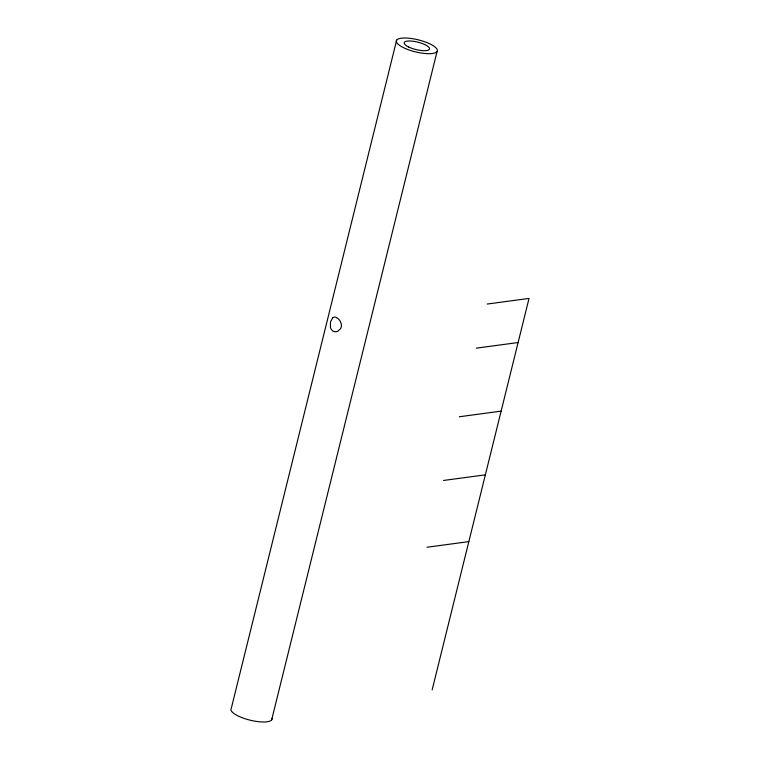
<?xml version="1.0" encoding="UTF-8"?>
<svg xmlns="http://www.w3.org/2000/svg" width="760" height="760" viewBox="0 0 760 760"><rect width="100%" height="100%" fill="white"/><g stroke="black" fill="none" stroke-linecap="round" stroke-linejoin="round"><path stroke-width="1.14" d="M396.653 40.128L231.268 708.434A21.119 6.175 13.9 0 0 250.344 720.233A21.119 6.175 13.9 0 0 271.956 718.285M271.662 719.872L437.048 51.566A21.119 6.175 13.9 0 0 410.039 38.332A21.119 6.175 13.9 0 0 403.465 47.652A21.119 6.175 13.9 0 0 437.048 51.566M432.155 689.852L529.026 298.423L487.198 304.048M332.766 317.841L330.514 321.774L330.41 327.38A7.353 5.054 87.1 0 0 333.279 331.265A7.353 6.146 76.1 0 0 337.991 331.094L340.556 328.69A6.745 6.26 54.4 0 0 341.088 323.342L340.347 321.565A7.353 6.146 76.1 0 0 336.613 317.784M476.283 348.156L518.111 342.532M459.306 416.765L501.134 411.131M443.536 480.462L485.365 474.838M427.015 547.238L468.844 541.614M332.813 317.67A7.353 5.054 87.1 0 1 336.661 317.613M408.566 46.959A13.072 3.819 13.9 0 0 429.352 49.391A13.072 3.819 13.9 0 0 412.632 41.192A13.072 3.819 13.9 0 0 408.566 46.959"/></g></svg>
